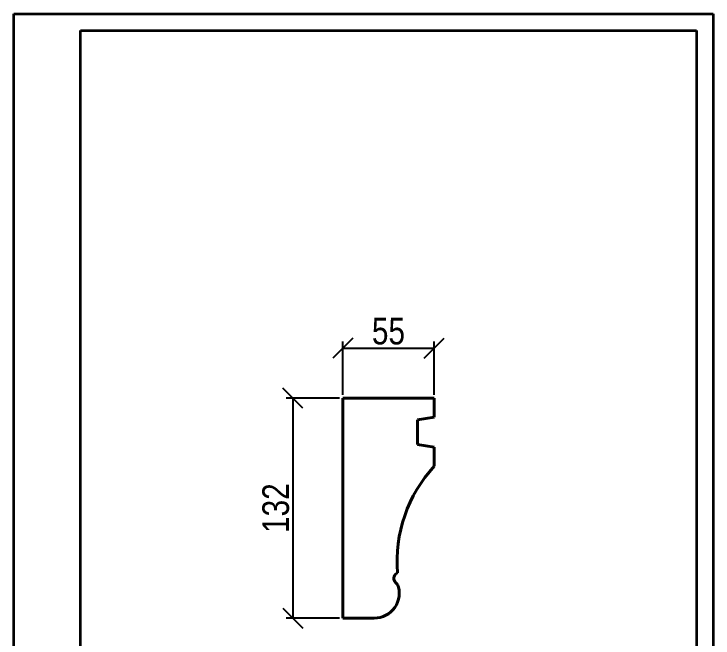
# Model space of a CAD drawing. Header units: millimetres. Extents: x 0 to 420, y 0 to 594.
# Drawn here: x 0 to 420, y 218.9 to 594 of the extents above; entities that cross this region are included whole.
import ezdxf

# ---------------------------------------------------------------- set-up
doc = ezdxf.new("R2010")
doc.units = ezdxf.units.MM
doc.layers.get('0').update_dxf_attribs({"lineweight": 35})
doc.layers.add('архио', color=252, linetype='Continuous', lineweight=40)
doc.layers.add('Размеры', color=5, linetype='Continuous', lineweight=9)
doc.styles.add('Размер', font='ARIAL.TTF', dxfattribs={"width": 0.8})
doc.dimstyles.new('M 1-1_h16_(M 1-4)', dxfattribs={"dimtxt": 16, "dimasz": 12, "dimexe": 4, "dimexo": 2, "dimgap": 2, "dimtad": 1, "dimdec": 0, "dimtxsty": 'Размер', "dimblk": 'OBLIQUE', "dimcen": 2.5, "dimadec": 0, "dimazin": 0, "dimtfac": 1, "dimtdec": 0, "dimtmove": 0, "dimatfit": 3, "dimfxl": 0, "dimarcsym": 0})

# ---------------------------------------------------------------- blocks, each defined once
blk = doc.blocks.new('A$C49AA496E')
for p, q in [((-5.684341886080801e-14, -2.788019628496841e-07), (-5.684341886080801e-14, 296.999999721198)), ((-5.684341886080801e-14, 296.999999721198), (210, 296.999999721198)), ((210, 296.999999721198), (210, -2.788019628496841e-07)), ((20, 4.999999721198037), (20, 291.999999721198)), ((20, 291.999999721198), (205, 291.9999997211971)), ((205, 291.999999721198), (205, 4.999999721198037))]:
    blk.add_line(p, q)
blk = doc.blocks.new('_Oblique')
at = {"color": 0, "linetype": 'ByBlock', "lineweight": -2}
blk.add_line((-0.5, -0.5), (0.5, 0.5), dxfattribs=at)
blk = doc.blocks.new('*D13')
at = {"layer": 'Defpoints', "color": 0}
for p in [(197.5000000000001, 363.1441155933912), (167.5000000000001, 230.8558844066088), (197.5000000000001, 230.8558844066088)]:
    blk.add_point(p, dxfattribs=at)
at = {"layer": 'Размеры', "color": 0, "lineweight": -2}
for p, q in [((195.5000000000001, 363.1441155933912), (163.5000000000001, 363.1441155933912)), ((167.5000000000001, 363.1441155933912), (167.5000000000001, 230.8558844066088)), ((195.5000000000001, 230.8558844066088), (163.5000000000001, 230.8558844066088))]:
    blk.add_line(p, q, dxfattribs=at)
at = {"layer": 'Размеры', "color": 0, "lineweight": -2, "xscale": 12, "yscale": 12, "zscale": 12}
for p, rotation in [((167.5000000000001, 363.1441155933912), 90), ((167.5000000000001, 230.8558844066088), 270)]:
    blk.add_blockref('_Oblique', p, dxfattribs=dict(at, rotation=rotation))
at = {"layer": 'Размеры', "color": 0, "insert": (157.3253751705321, 297.0000000000001), "char_height": 16, "attachment_point": 5, "rotation": 90, "style": 'Размер'}
blk.add_mtext('132', dxfattribs=at)
blk = doc.blocks.new('*D14')
at = {"layer": 'Defpoints', "color": 0}
for p in [(252.5000000000001, 393.1441155933912), (197.5000000000001, 363.1441155933912), (252.5000000000001, 363.1441155933912)]:
    blk.add_point(p, dxfattribs=at)
at = {"layer": 'Размеры', "color": 0, "lineweight": -2}
for p, q in [((197.5000000000001, 365.1441155933912), (197.5000000000001, 397.1441155933912)), ((252.5000000000001, 365.1441155933912), (252.5000000000001, 397.1441155933912)), ((197.5000000000001, 393.1441155933912), (252.5000000000001, 393.1441155933912))]:
    blk.add_line(p, q, dxfattribs=at)
at = {"layer": 'Размеры', "color": 0, "lineweight": -2, "xscale": 12, "yscale": 12, "zscale": 12, "rotation": 180}
blk.add_blockref('_Oblique', (197.5000000000001, 393.1441155933912), dxfattribs=at)
at = {"layer": 'Размеры', "color": 0, "lineweight": -2, "xscale": 12, "yscale": 12, "zscale": 12}
blk.add_blockref('_Oblique', (252.5000000000001, 393.1441155933912), dxfattribs=at)
at = {"layer": 'Размеры', "color": 0, "insert": (225.0000000000001, 403.2805412414131), "char_height": 16, "attachment_point": 5, "style": 'Размер'}
blk.add_mtext('55', dxfattribs=at)

msp = doc.modelspace()

# ---------------------------------------------------------------- linework, layer by layer
at = {"layer": 'архио'}
for p, q in [((197.5000000000001, 363.1441155933912), (252.5000000000001, 363.1441155933912)), ((197.5000000000001, 363.1441155933912), (197.5000000000001, 230.8558844066088)), ((252.5000000000001, 363.1441155933912), (252.5000000000001, 351.6441155933912)), ((252.5000000000001, 351.6441155933912), (242.5000000000001, 350.1441155933912)), ((242.5000000000001, 350.1441155933912), (242.5000000000001, 335.1441155933912)), ((242.5000000000001, 335.1441155933912), (252.5000000000001, 333.6441155933912)), ((252.5000000000001, 333.6441155933912), (252.5000000000001, 322.1441155933912)), ((230.5000000000001, 258.1441155933912), (229.8522836870207, 257.7123047180723)), ((229.3188606396562, 252.325254953734), (230.5000000000001, 251.1441155933921)), ((197.5000000000001, 230.8558844066088), (197.5000000000001, 251.1441155933912)), ((197.5000000000001, 230.8558844066088), (216.4630982437303, 230.8558844066088))]:
    msp.add_line(p, q, dxfattribs=at)
for centre, radius, start, end in [((314.2072493277192, 265.150998636987), 84, 137.2742812593139, 184.7849031236461), ((231.7937343738077, 254.8001286878888), 3.5, 123.690067525959, 225.0000000000368), ((216.4630982437303, 245.8558844066088), 15, 270, 20.64328726026406)]:
    msp.add_arc(centre, radius, start, end, dxfattribs=at)

# ---------------------------------------------------------------- block references
at = {"xscale": 2, "yscale": 2, "zscale": 2}
msp.add_blockref('A$C49AA496E', (1.13686837721616e-13, 5.576039256993681e-07), dxfattribs=at)

# ---------------------------------------------------------------- dimensions: what is measured, and where the dimension line sits
at = {"layer": 'Размеры'}
dim = msp.add_linear_dim(base=(252.5000000000001, 393.1441155933912), p1=(197.5000000000001, 363.1441155933912), p2=(252.5000000000001, 363.1441155933912), dimstyle='M 1-1_h16_(M 1-4)', dxfattribs=at)
dim.commit()
dim.dimension.update_dxf_attribs({"geometry": '*D14', "text_midpoint": (225.0000000000001, 393.1441155933912), "dimtype": 160})
dim = msp.add_linear_dim(base=(167.5000000000001, 230.8558844066088), p1=(197.5000000000001, 363.1441155933912), p2=(197.5000000000001, 230.8558844066088), angle=90, dimstyle='M 1-1_h16_(M 1-4)', dxfattribs=at)
dim.commit()
dim.dimension.update_dxf_attribs({"geometry": '*D13', "text_midpoint": (157.3253751705321, 297.0000000000001)})

doc.saveas('drawing.dxf')
